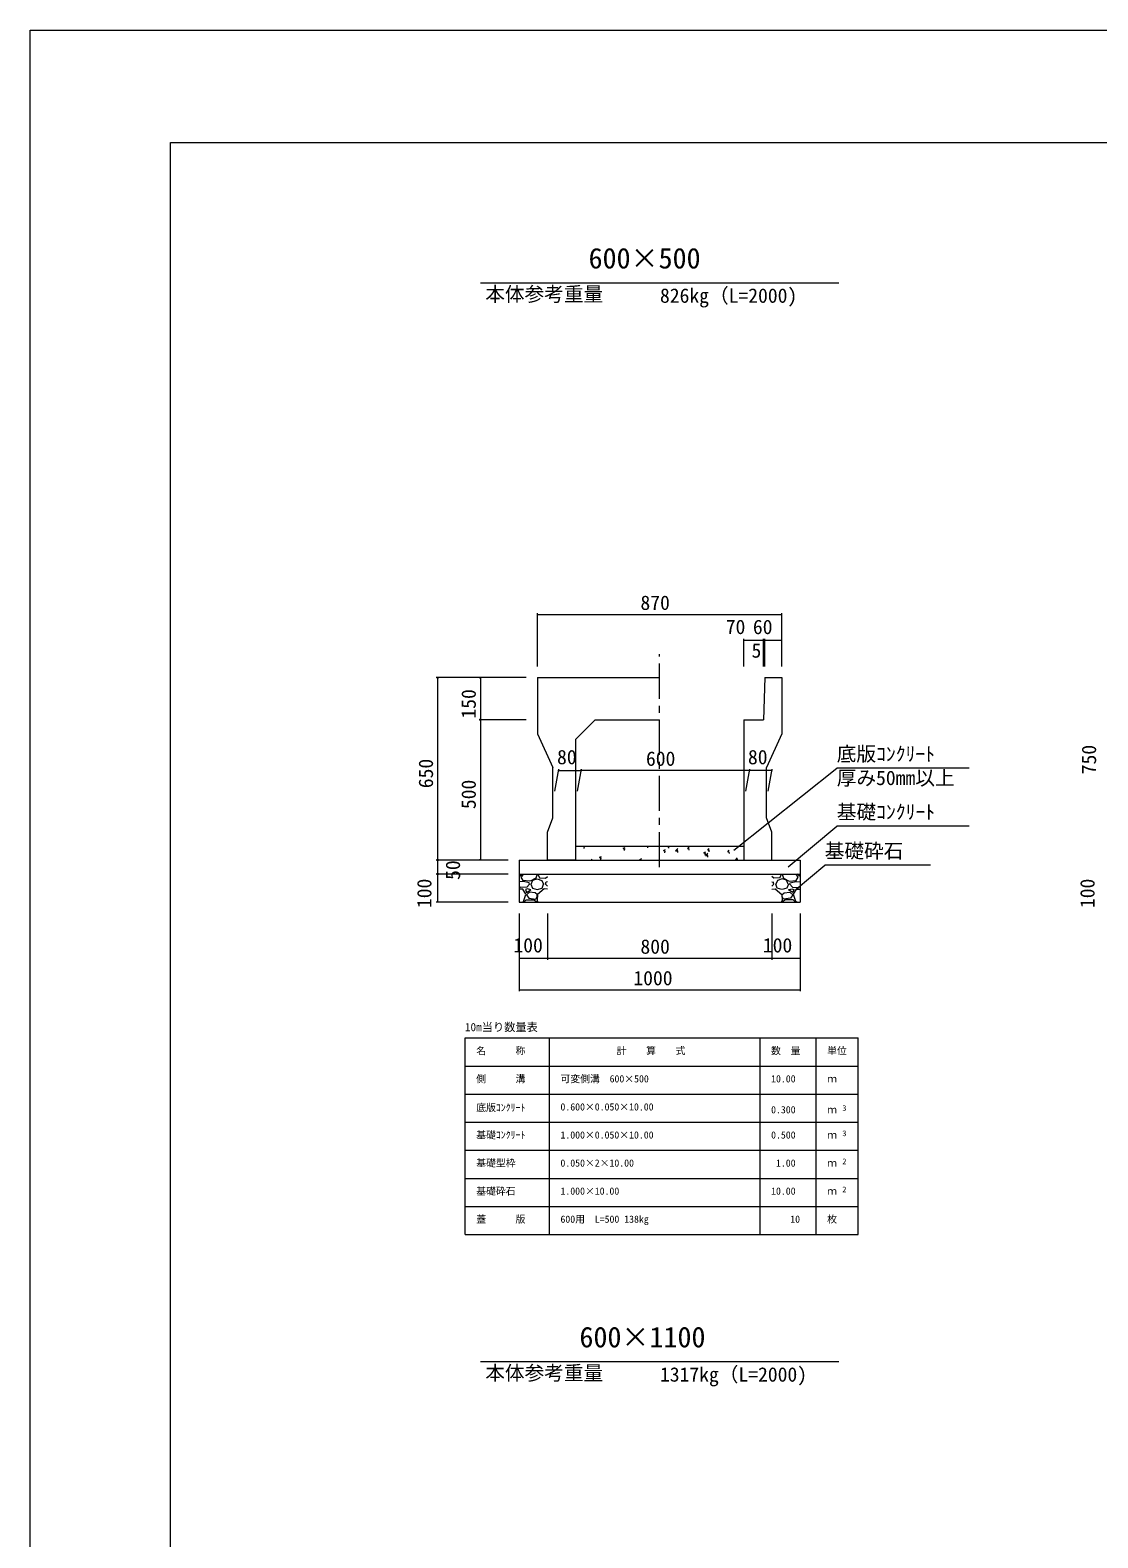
# Model space of a CAD drawing. Units: millimetres on the paper, scale 1:20. Extents: x 0 to 841, y 0 to 594.
# Drawn here: x 0 to 190.2, y 325.5 to 594 of the extents above; entities that cross this region are included whole.
import ezdxf
from ezdxf.enums import TextEntityAlignment as Align

# ---------------------------------------------------------------- set-up
doc = ezdxf.new("R2010")
doc.units = ezdxf.units.MM
doc.linetypes.add('USER1', pattern=[10, 6.25, -1.25, 1.25, -1.25])
for name, color, linetype, lineweight in [('D-STR-DIM（寸法）', 7, 'Continuous', 18), ('D-STR-HTXT（旗揚げ）', 4, 'Continuous', 18), ('D-STR-STRn（構造物）', 5, 'Continuous', 18), ('D-STR（構造物外形線）', 1, 'Continuous', 18), ('D-TTL(外枠）', 2, 'Continuous', 18), ('DEFPOINTS_2', 8, 'Continuous', 18)]:
    doc.layers.add(name, color=color, linetype=linetype, lineweight=lineweight)
doc.layers.add('D-STR-TXT（文字）', color=7, linetype='Continuous')
doc.styles.add('ＭＳ ゴシック', font='')
doc.styles.get('ＭＳ ゴシック').set_extended_font_data('MS Gothic')

msp = doc.modelspace()

# ---------------------------------------------------------------- linework, layer by layer
at = {"layer": 'D-STR-DIM（寸法）'}
for p, q in [((90.365, 480.674), (90.365, 490.162)), ((90.365, 489.912), (90.515, 489.937)), ((90.365, 489.912), (90.385, 489.912)), ((90.515, 489.887), (90.365, 489.912)), ((90.385, 489.912), (133.845, 489.912)), ((133.715, 489.937), (133.865, 489.912)), ((133.865, 489.912), (133.715, 489.887)), ((133.865, 489.912), (133.845, 489.912)), ((133.865, 480.674), (133.865, 490.162)), ((127.115, 480.637), (127.115, 485.58)), ((127.115, 485.33), (127.265, 485.355)), ((127.115, 485.33), (127.135, 485.33)), ((127.265, 485.305), (127.115, 485.33)), ((127.135, 485.33), (130.595, 485.33)), ((130.465, 485.355), (130.615, 485.33)), ((130.615, 485.33), (130.465, 485.305)), ((130.615, 485.33), (130.595, 485.33)), ((130.615, 480.637), (130.615, 485.58)), ((130.615, 480.637), (130.615, 485.58)), ((130.615, 485.33), (130.765, 485.355)), ((130.615, 485.33), (130.635, 485.33)), ((130.765, 485.305), (130.615, 485.33)), ((130.844, 485.33), (130.635, 485.33)), ((130.714, 485.355), (130.864, 485.33)), ((130.864, 485.33), (130.714, 485.305)), ((130.864, 485.33), (130.844, 485.33)), ((130.864, 480.639), (130.864, 485.58)), ((130.864, 480.639), (130.864, 485.58)), ((130.864, 485.33), (131.014, 485.355)), ((130.864, 485.33), (130.884, 485.33)), ((131.014, 485.305), (130.864, 485.33)), ((130.884, 485.33), (133.845, 485.33)), ((133.715, 485.355), (133.865, 485.33)), ((133.865, 485.33), (133.715, 485.305)), ((133.865, 485.33), (133.845, 485.33)), ((133.865, 480.674), (133.865, 485.58)), ((88.365, 478.674), (72.319, 478.674)), ((72.544, 478.524), (72.569, 478.674)), ((72.569, 478.674), (72.569, 478.654)), ((72.569, 478.674), (72.594, 478.524)), ((72.569, 478.654), (72.569, 446.194)), ((88.365, 478.674), (79.941, 478.674)), ((80.166, 478.524), (80.191, 478.674)), ((80.191, 478.674), (80.191, 478.654)), ((80.191, 478.674), (80.216, 478.524)), ((80.191, 478.654), (80.191, 471.194)), ((88.365, 471.174), (79.941, 471.174)), ((88.365, 471.174), (79.941, 471.174)), ((80.191, 471.174), (80.166, 471.324)), ((80.166, 471.024), (80.191, 471.174)), ((80.216, 471.324), (80.191, 471.174)), ((80.191, 471.174), (80.191, 471.194)), ((80.191, 471.174), (80.191, 471.154)), ((80.191, 471.174), (80.216, 471.024)), ((80.191, 471.154), (80.191, 446.194)), ((93.468, 458.426), (94.168, 462.394)), ((94.124, 462.144), (94.274, 462.169)), ((94.124, 462.144), (94.144, 462.144)), ((94.274, 462.119), (94.124, 462.144)), ((94.144, 462.144), (98.104, 462.144)), ((97.468, 458.426), (98.168, 462.394)), ((97.468, 458.426), (98.168, 462.394)), ((97.974, 462.169), (98.124, 462.144)), ((98.124, 462.144), (97.974, 462.119)), ((98.124, 462.144), (98.104, 462.144)), ((98.124, 462.144), (98.274, 462.169)), ((98.124, 462.144), (98.144, 462.144)), ((98.274, 462.119), (98.124, 462.144)), ((128.104, 462.144), (98.144, 462.144)), ((127.468, 458.426), (128.168, 462.394)), ((127.468, 458.426), (128.168, 462.394)), ((127.974, 462.169), (128.124, 462.144)), ((128.124, 462.144), (127.974, 462.119)), ((128.124, 462.144), (128.104, 462.144)), ((128.124, 462.144), (128.274, 462.169)), ((128.124, 462.144), (128.144, 462.144)), ((128.274, 462.119), (128.124, 462.144)), ((132.104, 462.144), (128.144, 462.144)), ((131.468, 458.426), (132.168, 462.394)), ((131.974, 462.169), (132.124, 462.144)), ((132.124, 462.144), (131.974, 462.119)), ((132.124, 462.144), (132.104, 462.144)), ((85.115, 446.174), (72.319, 446.174)), ((85.115, 446.174), (72.319, 446.174)), ((72.569, 446.174), (72.544, 446.324)), ((72.544, 446.024), (72.569, 446.174)), ((72.594, 446.324), (72.569, 446.174)), ((72.569, 446.174), (72.569, 446.194)), ((72.569, 446.174), (72.569, 446.154)), ((72.569, 446.174), (72.594, 446.024)), ((72.569, 446.154), (72.569, 443.694)), ((85.115, 446.174), (79.941, 446.174)), ((80.191, 446.174), (80.166, 446.324)), ((80.216, 446.324), (80.191, 446.174)), ((80.191, 446.174), (80.191, 446.194)), ((85.115, 443.674), (72.319, 443.674)), ((85.115, 443.674), (72.319, 443.674)), ((72.569, 443.674), (72.544, 443.824)), ((72.544, 443.524), (72.569, 443.674)), ((72.594, 443.824), (72.569, 443.674)), ((72.569, 443.674), (72.569, 443.694)), ((72.569, 443.674), (72.569, 443.654)), ((72.569, 443.674), (72.594, 443.524)), ((72.569, 443.654), (72.569, 438.694)), ((85.115, 438.674), (72.319, 438.674)), ((72.569, 438.674), (72.544, 438.824)), ((72.594, 438.824), (72.569, 438.674)), ((72.569, 438.674), (72.569, 438.694)), ((87.115, 436.674), (87.115, 422.801)), ((87.115, 436.674), (87.115, 428.424)), ((92.115, 436.674), (92.115, 428.424)), ((92.115, 436.674), (92.115, 428.424)), ((132.115, 436.674), (132.115, 428.424)), ((132.115, 436.674), (132.115, 428.424)), ((137.115, 436.674), (137.115, 428.424)), ((137.115, 436.674), (137.115, 422.801)), ((87.115, 428.674), (87.265, 428.699)), ((87.115, 428.674), (87.135, 428.674)), ((87.265, 428.649), (87.115, 428.674)), ((87.135, 428.674), (92.095, 428.674)), ((91.965, 428.699), (92.115, 428.674)), ((92.115, 428.674), (91.965, 428.649)), ((92.115, 428.674), (92.095, 428.674)), ((92.115, 428.674), (92.265, 428.699)), ((92.115, 428.674), (92.135, 428.674)), ((92.265, 428.649), (92.115, 428.674)), ((92.135, 428.674), (132.095, 428.674)), ((131.965, 428.699), (132.115, 428.674)), ((132.115, 428.674), (131.965, 428.649)), ((132.115, 428.674), (132.095, 428.674)), ((132.115, 428.674), (132.265, 428.699)), ((132.115, 428.674), (132.135, 428.674)), ((132.265, 428.649), (132.115, 428.674)), ((132.135, 428.674), (137.095, 428.674)), ((136.965, 428.699), (137.115, 428.674)), ((137.115, 428.674), (136.965, 428.649)), ((137.115, 428.674), (137.095, 428.674)), ((87.115, 423.051), (87.265, 423.076)), ((87.115, 423.051), (87.135, 423.051)), ((87.265, 423.026), (87.115, 423.051)), ((87.135, 423.051), (137.095, 423.051)), ((136.965, 423.076), (137.115, 423.051)), ((137.115, 423.051), (136.965, 423.026)), ((137.115, 423.051), (137.095, 423.051))]:
    msp.add_line(p, q, dxfattribs=at)
at = {"layer": 'D-STR-HTXT（旗揚げ）'}
for p, q in [((80.224, 549), (144.007, 549)), ((125.309, 447.939), (143.659, 462.534)), ((167.257, 462.534), (143.659, 462.534)), ((135.021, 444.943), (143.667, 452.207)), ((167.265, 452.207), (143.667, 452.207)), ((136.433, 441.014), (141.516, 445.276)), ((160.38, 445.276), (141.516, 445.276)), ((77.488, 414.486), (147.488, 414.486)), ((77.488, 379.486), (77.488, 414.486)), ((92.488, 379.486), (92.488, 414.486)), ((129.988, 379.486), (129.988, 414.486)), ((139.988, 398.486), (139.988, 414.486)), ((139.988, 379.486), (139.988, 414.486)), ((147.488, 379.486), (147.488, 414.486)), ((77.488, 409.486), (147.488, 409.486)), ((77.488, 404.486), (147.488, 404.486)), ((77.488, 399.486), (147.488, 399.486)), ((77.488, 394.486), (147.488, 394.486)), ((77.488, 389.486), (147.488, 389.486)), ((77.488, 384.486), (147.488, 384.486)), ((77.488, 379.486), (147.488, 379.486)), ((80.224, 356.833), (144.007, 356.833))]:
    msp.add_line(p, q, dxfattribs=at)
at = {"layer": 'D-STR-STRn（構造物）', "color": 7, "linetype": 'USER1'}
msp.add_line((112.115, 444.924), (112.115, 482.828), dxfattribs=at)
at = {"layer": 'D-STR-STRn（構造物）', "color": 7}
for p, q in [((97.115, 448.674), (127.115, 448.674)), ((98.487, 448.674), (98.682, 448.542)), ((98.641, 448.265), (98.743, 448.568)), ((109.61, 448.659), (109.625, 448.674)), ((109.61, 448.659), (110.055, 448.59)), ((110.012, 448.368), (109.976, 448.674)), ((110.188, 448.582), (110.171, 448.674)), ((113.515, 448.573), (113.6, 448.674)), ((113.515, 448.573), (113.814, 448.547)), ((113.774, 448.269), (113.716, 448.582)), ((117.101, 448.259), (117.342, 448.546)), ((99.953, 446.174), (100.105, 446.354)), ((101.417, 446.697), (101.768, 446.831)), ((101.418, 446.697), (101.666, 446.529)), ((101.626, 446.252), (101.727, 446.554)), ((105.619, 448.31), (105.969, 448.444)), ((105.619, 448.31), (105.867, 448.142)), ((105.827, 447.865), (105.928, 448.167)), ((108.603, 446.296), (108.953, 446.431)), ((108.603, 446.296), (108.785, 446.174)), ((112.804, 447.909), (113.154, 448.043)), ((112.804, 447.909), (113.053, 447.741)), ((113.013, 447.464), (113.114, 447.767)), ((114.946, 447.831), (115.336, 448.237)), ((114.946, 447.831), (115.391, 447.762)), ((115.348, 447.54), (115.292, 448.015)), ((117.101, 448.259), (117.4, 448.233)), ((117.361, 447.955), (117.303, 448.268)), ((119.99, 447.509), (120.34, 447.643)), ((119.99, 447.509), (120.239, 447.341)), ((120.198, 447.064), (120.3, 447.366)), ((120.283, 447.004), (120.672, 447.409)), ((120.283, 447.004), (120.727, 446.935)), ((120.684, 446.712), (120.629, 447.187)), ((120.688, 447.945), (120.929, 448.232)), ((120.688, 447.945), (120.987, 447.919)), ((120.947, 447.641), (120.889, 447.955)), ((124.274, 447.631), (124.515, 447.919)), ((124.274, 447.632), (124.573, 447.605)), ((124.533, 447.327), (124.475, 447.641)), ((125.619, 446.176), (126.008, 446.582)), ((125.619, 446.176), (125.634, 446.174)), ((125.987, 446.174), (125.965, 446.36))]:
    msp.add_line(p, q, dxfattribs=at)
at = {"layer": 'D-STR-STRn（構造物）'}
for p, q in [((87.115, 446.174), (137.115, 446.174)), ((87.115, 446.174), (87.115, 438.674)), ((137.115, 446.174), (137.115, 438.674)), ((87.115, 443.674), (137.115, 443.674)), ((87.115, 443.239), (87.678, 443.674)), ((87.424, 443.122), (87.921, 443.674)), ((87.784, 442.519), (87.434, 443.119)), ((90.276, 443.671), (90.076, 442.971)), ((90.446, 443.674), (90.716, 443.033)), ((91.774, 442.975), (92.115, 443.239)), ((132.456, 442.975), (132.115, 443.239)), ((133.785, 443.674), (133.515, 443.033)), ((133.955, 443.671), (134.155, 442.971)), ((136.807, 443.122), (136.31, 443.674)), ((136.447, 442.519), (136.797, 443.119)), ((137.115, 443.239), (136.552, 443.674)), ((87.878, 442.366), (87.115, 442.285)), ((87.323, 441.288), (87.115, 441.514)), ((87.726, 440.966), (87.115, 441.017)), ((88.471, 441.374), (87.321, 441.274)), ((88.285, 440.074), (87.735, 440.974)), ((89.021, 442.432), (87.771, 442.532)), ((88.872, 442.124), (87.872, 442.374)), ((88.222, 440.922), (88.422, 440.422)), ((88.573, 441.07), (88.223, 440.92)), ((88.422, 440.423), (89.172, 440.873)), ((88.924, 440.471), (88.424, 439.971)), ((88.924, 441.872), (88.474, 441.372)), ((89.176, 440.872), (88.576, 441.072)), ((88.925, 441.868), (88.875, 442.118)), ((89.93, 440.324), (88.93, 440.474)), ((90.077, 442.968), (89.027, 442.418)), ((89.17, 441.873), (89.47, 441.173)), ((89.223, 441.871), (89.523, 442.571)), ((89.47, 441.168), (90.32, 440.918)), ((89.525, 442.571), (90.325, 442.821)), ((90.322, 442.821), (91.122, 442.521)), ((90.327, 440.918), (91.177, 441.168)), ((91.525, 441.071), (90.375, 440.021)), ((90.721, 443.019), (91.771, 442.969)), ((91.125, 442.52), (91.425, 441.87)), ((91.173, 441.174), (91.423, 441.874)), ((92.115, 441.017), (91.526, 441.066)), ((91.773, 441.873), (91.923, 442.273)), ((92.115, 441.514), (91.773, 441.888)), ((92.115, 442.285), (91.928, 442.266)), ((132.115, 442.285), (132.302, 442.266)), ((132.115, 441.514), (132.458, 441.888)), ((132.115, 441.017), (132.705, 441.066)), ((132.458, 441.873), (132.308, 442.273)), ((133.51, 443.019), (132.46, 442.969)), ((132.706, 441.071), (133.856, 440.021)), ((133.106, 442.52), (132.806, 441.87)), ((133.058, 441.174), (132.808, 441.874)), ((133.904, 440.918), (133.054, 441.168)), ((133.908, 442.821), (133.108, 442.521)), ((134.706, 442.571), (133.906, 442.821)), ((134.761, 441.168), (133.911, 440.918)), ((134.154, 442.968), (135.204, 442.418)), ((134.301, 440.324), (135.301, 440.474)), ((135.008, 441.871), (134.708, 442.571)), ((135.061, 441.873), (134.761, 441.173)), ((135.055, 440.872), (135.655, 441.072)), ((135.808, 440.423), (135.058, 440.873)), ((135.21, 442.432), (136.46, 442.532)), ((135.306, 441.868), (135.356, 442.118)), ((135.307, 441.872), (135.757, 441.372)), ((135.307, 440.471), (135.807, 439.971)), ((135.359, 442.124), (136.359, 442.374)), ((135.657, 441.07), (136.007, 440.92)), ((135.76, 441.374), (136.91, 441.274)), ((136.009, 440.922), (135.809, 440.422)), ((135.946, 440.074), (136.496, 440.974)), ((136.352, 442.366), (137.115, 442.285)), ((136.505, 440.966), (137.115, 441.017)), ((136.908, 441.288), (137.115, 441.514)), ((87.115, 438.674), (120.615, 438.674)), ((87.115, 438.674), (137.115, 438.674)), ((87.678, 438.674), (87.874, 438.825)), ((87.875, 438.82), (88.275, 440.07)), ((87.921, 438.674), (88.324, 439.122)), ((88.324, 439.122), (89.624, 439.122)), ((88.422, 439.973), (88.822, 439.373)), ((88.826, 439.369), (90.076, 439.219)), ((89.623, 439.133), (90.273, 438.683)), ((90.335, 439.961), (89.935, 440.311)), ((90.076, 439.222), (90.326, 439.672)), ((90.316, 438.983), (90.446, 438.674)), ((90.372, 440.024), (90.322, 438.974)), ((90.324, 439.672), (90.324, 439.972)), ((133.915, 438.983), (133.785, 438.674)), ((133.859, 440.024), (133.909, 438.974)), ((133.896, 439.961), (134.296, 440.311)), ((134.155, 439.222), (133.905, 439.672)), ((133.907, 439.672), (133.907, 439.972)), ((134.608, 439.133), (133.958, 438.683)), ((135.405, 439.369), (134.155, 439.219)), ((135.907, 439.122), (134.607, 439.122)), ((135.808, 439.973), (135.408, 439.373)), ((136.31, 438.674), (135.907, 439.122)), ((136.356, 438.82), (135.956, 440.07)), ((136.552, 438.674), (136.356, 438.825))]:
    msp.add_line(p, q, dxfattribs=at)
at = {"layer": 'D-STR（構造物外形線）'}
for p, q in [((90.365, 478.674), (112.115, 478.674)), ((90.365, 478.674), (90.365, 468.674)), ((130.865, 478.674), (130.615, 471.174)), ((130.865, 478.674), (133.865, 478.674)), ((130.865, 478.674), (133.865, 478.674)), ((133.865, 478.674), (133.865, 468.674)), ((100.615, 471.174), (97.115, 467.674)), ((100.615, 471.174), (112.115, 471.174)), ((127.115, 471.174), (127.115, 446.174)), ((127.115, 471.174), (130.615, 471.174)), ((90.365, 468.674), (93.115, 462.674)), ((97.115, 467.674), (97.115, 446.174)), ((133.865, 468.674), (131.115, 462.674)), ((93.115, 453.674), (93.115, 462.674)), ((131.115, 453.674), (131.115, 462.674)), ((92.115, 451.174), (93.115, 453.674)), ((92.115, 446.174), (92.115, 451.174)), ((132.115, 451.174), (131.115, 453.674)), ((132.115, 446.174), (132.115, 451.174)), ((97.115, 446.174), (92.115, 446.174)), ((127.115, 446.174), (132.115, 446.174))]:
    msp.add_line(p, q, dxfattribs=at)
at = {"layer": 'D-TTL(外枠）'}
for p, q in [((25, 574), (820, 574)), ((25, 20), (25, 574))]:
    msp.add_line(p, q, dxfattribs=at)
at = {"layer": 'DEFPOINTS_2'}
for p, q in [((0, 0), (0, 594)), ((0, 594), (841, 594))]:
    msp.add_line(p, q, dxfattribs=at)

# ---------------------------------------------------------------- texts
at = {"layer": 'D-STR-DIM（寸法）', "style": 'ＭＳ ゴシック'}
for s, p in [('870', (108.695, 489.962)), ('70', (123.889, 485.655)), ('60', (128.721, 485.655)), ('5', (128.473, 481.459)), ('80', (93.841, 462.469)), ('600', (109.677, 462.194)), ('80', (127.841, 462.469)), ('100', (86.071, 428.953)), ('800', (108.695, 428.724)), ('100', (130.498, 428.953)), ('1000', (107.434, 423.101))]:
    msp.add_text(s, height=2.566, dxfattribs=at).set_placement(p, align=Align.BOTTOM_LEFT)
for s, p in [('150', (80.141, 471.379)), ('750', (190.621, 461.459)), ('650', (72.519, 458.977)), ('500', (80.141, 455.254)), ('50', (77.337, 442.641)), ('100', (72.244, 437.629)), ('100', (190.346, 437.629))]:
    msp.add_text(s, height=2.566, rotation=90, dxfattribs=at).set_placement(p, align=Align.BOTTOM_LEFT)
at = {"layer": 'D-STR-TXT（文字）', "style": 'ＭＳ ゴシック'}
for s, height, p in [('600×500', 3.666, (99.456, 550.449)), ('本体参考重量', 2.566, (81.054, 544.933)), ('826kg（L=2000)', 2.566, (112.174, 544.67)), ('底版ｺﾝｸﾘｰﾄ', 2.566, (143.659, 463.034)), ('厚み50mm以上', 2.566, (143.659, 458.762)), ('基礎ｺﾝｸﾘｰﾄ', 2.566, (143.667, 452.707)), ('基礎砕石', 2.566, (141.516, 445.776)), ('10m当り数量表', 1.466, (77.433, 415.249)), ('名\u3000\u3000\u3000称', 1.283, (79.449, 411.187)), ('計\u3000\u3000算\u3000\u3000式', 1.283, (104.453, 411.187)), ('数\u3000量', 1.283, (131.949, 411.187)), ('単位', 1.283, (141.949, 411.187)), ('側\u3000\u3000\u3000溝', 1.283, (79.449, 406.187)), ('可変側溝\u3000600×500', 1.283, (94.449, 406.187)), ('10.00', 1.283, (131.963, 406.187)), ('ｍ', 1.283, (141.949, 406.187)), ('底版ｺﾝｸﾘｰﾄ', 1.283, (79.449, 401.055)), ('0.600×0.050×10.00', 1.283, (94.449, 401.187)), ('0.300', 1.283, (131.963, 400.687)), ('ｍ', 1.283, (141.949, 400.687)), ('3', 1.026, (144.65, 401.19)), ('基礎ｺﾝｸﾘｰﾄ', 1.283, (79.449, 396.187)), ('1.000×0.050×10.00', 1.283, (94.449, 396.187)), ('0.500', 1.283, (131.963, 396.187)), ('ｍ', 1.283, (141.949, 396.187)), ('3', 1.026, (144.65, 396.69)), ('基礎型枠', 1.283, (79.449, 391.187)), ('0.050×2×10.00', 1.283, (94.449, 391.187)), (' 1.00', 1.283, (131.963, 391.187)), ('ｍ', 1.283, (141.949, 391.187)), ('2', 1.026, (144.65, 391.69)), ('基礎砕石', 1.283, (79.449, 386.187)), ('1.000×10.00', 1.283, (94.449, 386.187)), ('10.00', 1.283, (131.963, 386.187)), ('ｍ', 1.283, (141.949, 386.187)), ('2', 1.026, (144.65, 386.69)), ('蓋\u3000\u3000\u3000版', 1.283, (79.449, 381.187)), ('600用\u3000L=500 138kg', 1.283, (94.449, 381.187)), ('10', 1.283, (135.374, 381.187)), ('枚', 1.283, (141.949, 381.187)), ('600×1100', 3.666, (97.831, 358.281)), ('本体参考重量', 2.566, (81.054, 352.766)), ('1317kg（L=2000)', 2.566, (112.174, 352.502))]:
    msp.add_text(s, height=height, dxfattribs=at).set_placement(p, align=Align.BOTTOM_LEFT)

doc.saveas('drawing.dxf')
